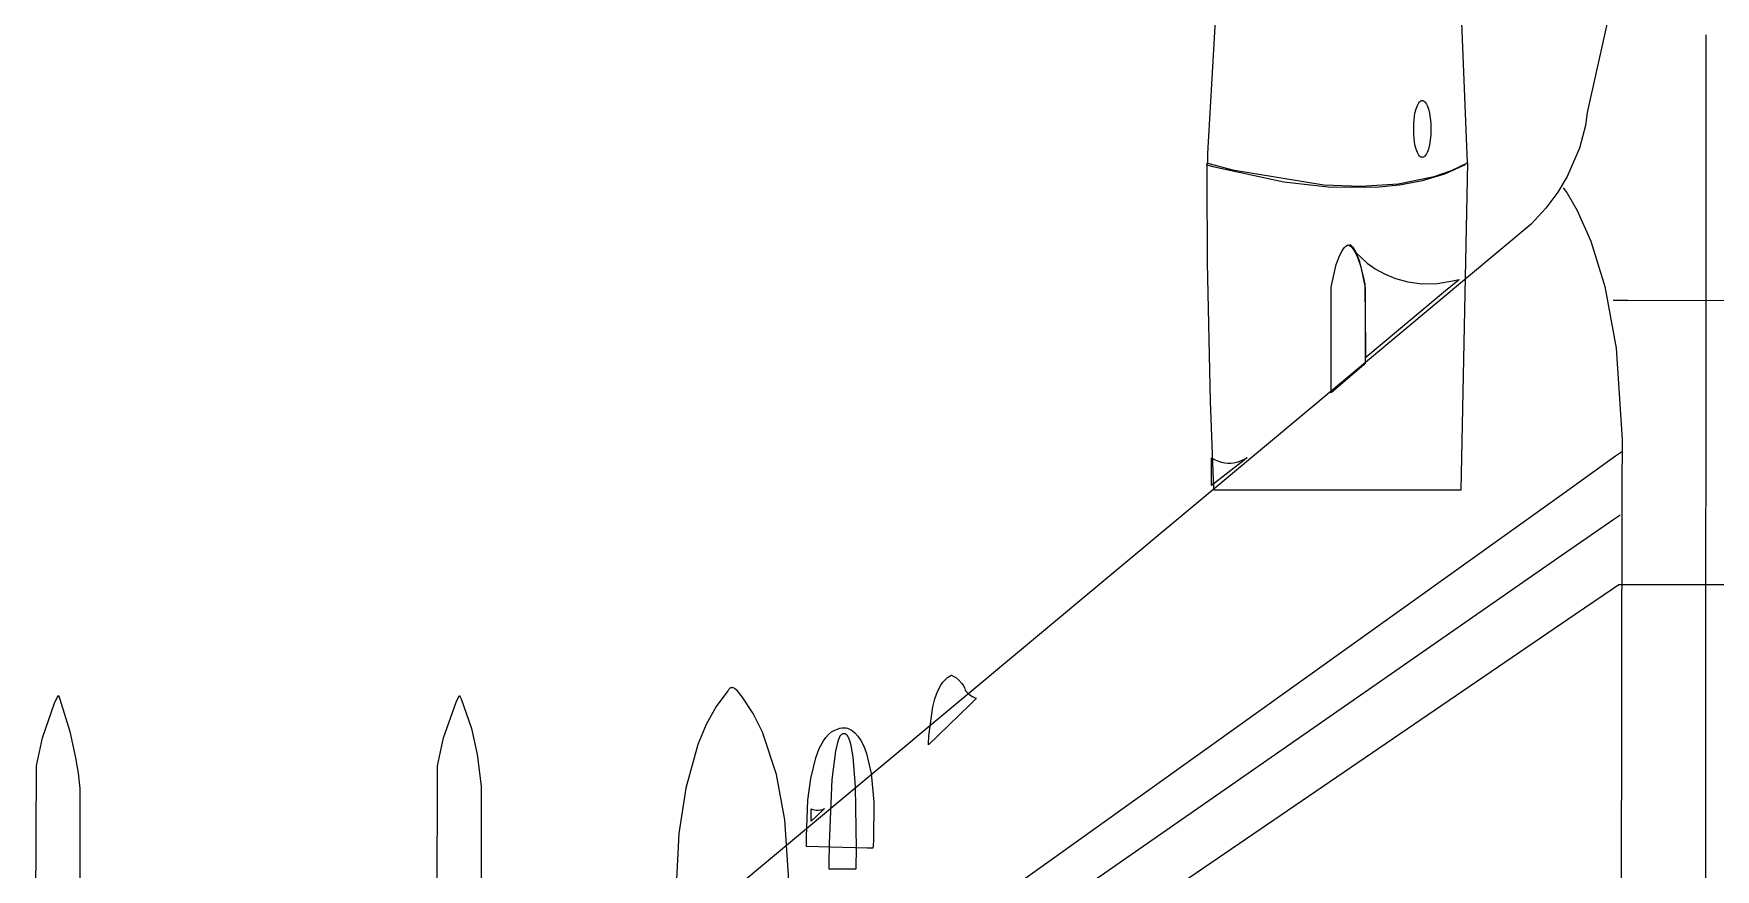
# Model space of a CAD drawing. Extents: x 0.4 to 20.4, y 0.5 to 29.7.
# Drawn here: x 0.67 to 8.24, y 12.54 to 16.3 of the extents above; entities that cross this region are included whole.
import ezdxf

# ---------------------------------------------------------------- set-up
doc = ezdxf.new("R2010")
doc.units = 0

msp = doc.modelspace()

# ---------------------------------------------------------------- linework, layer by layer
at = {"layer": 'Layer 1', "color": 7, "linetype": 'CONTINUOUS'}
for p, q in [((8.235948, 18.538166), (7.65972, 15.947307)), ((6.047243, 17.466239), (5.949712, 15.762226)), ((7.119933, 15.71998), (7.067803, 17.024128)), ((8.193377, 16.28769), (8.193361, 16.259808)), ((8.193381, 16.294128), (8.193377, 16.28769)), ((8.193381, 16.295586), (8.193381, 16.295586)), ((8.193381, 16.295586), (8.193381, 16.295586)), ((8.193381, 16.295586), (8.193381, 16.295586)), ((8.193381, 16.295586), (8.193381, 16.295586)), ((8.193381, 16.295586), (8.193381, 16.295584)), ((8.193381, 16.295584), (8.193381, 16.295576)), ((8.193381, 16.295576), (8.193381, 16.295546)), ((8.193381, 16.295546), (8.193381, 16.295424)), ((8.193381, 16.295424), (8.193381, 16.294128)), ((8.193361, 16.259808), (8.19319, 15.963889)), ((6.888789, 15.963027), (6.894609, 15.978616)), ((6.894609, 15.978616), (6.897851, 15.985011)), ((6.897851, 15.985011), (6.901288, 15.990387)), ((6.901288, 15.990387), (6.904901, 15.994681)), ((6.904901, 15.994681), (6.906767, 15.996401)), ((6.906767, 15.996401), (6.908669, 15.997827)), ((6.908669, 15.997827), (6.910606, 15.99895)), ((6.910606, 15.99895), (6.912574, 15.999762)), ((6.912574, 15.999762), (6.914571, 16.000255)), ((6.914571, 16.000255), (6.916594, 16.000421)), ((6.916594, 16.000421), (6.918613, 16.000255)), ((6.918613, 16.000255), (6.920606, 15.999762)), ((6.920606, 15.999762), (6.92257, 15.99895)), ((6.92257, 15.99895), (6.924503, 15.997827)), ((6.924503, 15.997827), (6.926402, 15.996401)), ((6.926402, 15.996401), (6.928265, 15.994681)), ((6.928265, 15.994681), (6.931873, 15.990387)), ((6.931873, 15.990387), (6.935305, 15.985011)), ((6.935305, 15.985011), (6.938544, 15.978616)), ((6.938544, 15.978616), (6.944358, 15.963027)), ((6.87807, 15.89849), (6.883987, 15.944134)), ((6.87807, 15.847018), (6.87807, 15.89849)), ((6.883987, 15.944134), (6.888789, 15.963027)), ((6.944358, 15.963027), (6.949156, 15.944134)), ((6.949156, 15.944134), (6.955071, 15.89849)), ((6.955071, 15.89849), (6.955071, 15.847018)), ((7.65972, 15.947307), (7.651371, 15.887786)), ((8.19319, 15.963889), (8.188594, 7.99083)), ((6.883987, 15.801341), (6.87807, 15.847018)), ((6.955071, 15.847018), (6.949156, 15.801341)), ((7.651371, 15.887786), (7.62456, 15.786951)), ((5.949712, 15.762226), (5.9494, 15.722593)), ((6.888789, 15.782439), (6.883987, 15.801341)), ((6.894609, 15.766844), (6.888789, 15.782439)), ((6.897851, 15.760447), (6.894609, 15.766844)), ((6.901288, 15.75507), (6.897851, 15.760447)), ((6.904901, 15.750776), (6.901288, 15.75507)), ((6.906767, 15.749055), (6.904901, 15.750776)), ((6.908669, 15.747629), (6.906767, 15.749055)), ((6.910606, 15.746506), (6.908669, 15.747629)), ((6.912574, 15.745694), (6.910606, 15.746506)), ((6.914571, 15.745201), (6.912574, 15.745694)), ((6.916594, 15.745035), (6.914571, 15.745201)), ((6.918613, 15.745201), (6.916594, 15.745035)), ((6.920606, 15.745694), (6.918613, 15.745201)), ((6.92257, 15.746506), (6.920606, 15.745694)), ((6.924503, 15.747629), (6.92257, 15.746506)), ((6.926402, 15.749055), (6.924503, 15.747629)), ((6.928265, 15.750776), (6.926402, 15.749055)), ((6.931873, 15.75507), (6.928265, 15.750776)), ((6.935305, 15.760447), (6.931873, 15.75507)), ((6.938544, 15.766844), (6.935305, 15.760447)), ((6.944358, 15.782439), (6.938544, 15.766844)), ((6.949156, 15.801341), (6.944358, 15.782439)), ((7.62456, 15.786951), (7.568572, 15.658562)), ((5.944374, 15.713035), (5.944374, 15.713035)), ((5.944374, 15.713035), (5.944374, 15.713035)), ((5.944374, 15.713035), (5.944374, 15.713035)), ((5.944374, 15.713035), (5.944374, 15.713035)), ((5.944374, 15.713035), (5.944374, 15.713035)), ((5.944374, 15.713035), (5.944374, 15.713035)), ((5.944374, 15.713035), (5.944377, 15.713034)), ((5.944377, 15.713034), (5.944388, 15.71303)), ((5.944388, 15.71303), (5.944503, 15.712994)), ((5.944503, 15.712994), (5.945076, 15.712812)), ((5.945076, 15.712812), (5.947569, 15.712031)), ((5.947569, 15.712031), (5.974524, 15.704016)), ((5.949008, 15.653436), (5.949272, 15.703395)), ((5.949272, 15.703395), (5.949354, 15.715952)), ((5.949354, 15.715952), (5.949375, 15.719096)), ((5.949375, 15.719096), (5.949381, 15.719882)), ((5.949382, 15.720025), (5.949381, 15.71998)), ((5.949381, 15.71998), (5.949381, 15.71998)), ((5.949381, 15.71998), (5.949382, 15.71998)), ((5.949381, 15.719882), (5.949381, 15.71998)), ((5.949381, 15.71998), (5.949381, 15.71998)), ((5.949381, 15.71998), (5.949381, 15.71998)), ((5.949381, 15.71998), (5.949382, 15.71998)), ((5.9494, 15.722593), (5.949382, 15.720125)), ((5.949382, 15.720125), (5.949382, 15.720025)), ((5.949382, 15.71998), (5.949382, 15.71998)), ((5.949382, 15.71998), (5.949382, 15.71998)), ((5.949382, 15.71998), (5.949385, 15.719979)), ((5.949382, 15.71998), (5.949382, 15.71998)), ((5.949382, 15.71998), (5.949385, 15.719979)), ((5.949385, 15.719979), (5.949396, 15.719975)), ((5.949385, 15.719979), (5.949396, 15.719975)), ((5.949396, 15.719975), (5.949439, 15.719962)), ((5.949396, 15.719975), (5.949439, 15.719962)), ((5.949439, 15.719962), (5.9499, 15.719816)), ((5.949439, 15.719962), (5.949899, 15.719816)), ((5.949899, 15.719816), (5.952179, 15.719105)), ((5.9499, 15.719816), (5.952182, 15.719104)), ((5.952179, 15.719105), (5.961987, 15.716127)), ((5.952182, 15.719104), (5.961994, 15.716125)), ((5.961987, 15.716127), (6.063277, 15.688841)), ((5.961994, 15.716125), (6.063296, 15.688837)), ((5.974524, 15.704016), (6.29392, 15.634562)), ((6.063277, 15.688841), (6.473717, 15.621224)), ((6.063296, 15.688837), (6.473749, 15.621221)), ((6.918074, 15.640402), (7.0179, 15.670672)), ((6.97103, 15.659142), (7.04769, 15.685769)), ((6.971038, 15.659144), (7.047694, 15.685771)), ((7.0179, 15.670672), (7.111051, 15.713035)), ((7.04769, 15.685769), (7.119933, 15.71998)), ((7.047694, 15.685771), (7.119933, 15.71998)), ((7.119933, 15.71998), (7.090216, 14.247775)), ((5.950095, 15.272084), (5.949008, 15.653436)), ((6.29392, 15.634562), (6.493082, 15.612335)), ((6.473717, 15.621224), (6.640005, 15.615107)), ((6.473749, 15.621221), (6.640031, 15.615107)), ((6.493082, 15.612335), (6.706609, 15.610559)), ((6.640005, 15.615107), (6.808415, 15.625965)), ((6.640031, 15.615107), (6.808432, 15.625967)), ((6.706609, 15.610559), (6.813625, 15.62083)), ((6.808415, 15.625965), (6.97103, 15.659142)), ((6.808432, 15.625967), (6.971038, 15.659144)), ((6.813625, 15.62083), (6.918074, 15.640402)), ((7.568572, 15.658562), (7.526288, 15.588335)), ((7.551161, 15.606988), (7.551161, 15.606988)), ((7.551161, 15.606988), (7.551161, 15.606988)), ((7.551161, 15.606988), (7.551161, 15.606988)), ((7.551161, 15.606988), (7.551161, 15.606988)), ((7.551161, 15.606988), (7.551161, 15.606988)), ((7.551161, 15.606988), (7.551161, 15.606987)), ((7.551161, 15.606987), (7.551162, 15.606986)), ((7.551162, 15.606986), (7.551166, 15.606982)), ((7.551166, 15.606982), (7.551181, 15.606964)), ((7.551181, 15.606964), (7.551341, 15.606777)), ((7.551341, 15.606777), (7.552128, 15.60583)), ((7.552128, 15.60583), (7.555479, 15.601614)), ((7.555479, 15.601614), (7.568561, 15.583541)), ((7.526288, 15.588335), (7.472691, 15.516381)), ((7.568561, 15.583541), (7.614395, 15.50608)), ((7.406441, 15.444419), (7.270442, 15.329884)), ((7.472691, 15.516381), (7.406441, 15.444419)), ((7.614395, 15.50608), (7.675317, 15.368289)), ((7.675317, 15.368289), (7.737963, 15.163878)), ((7.270442, 15.329884), (6.224377, 14.457816)), ((6.529613, 15.262883), (6.545832, 15.305585)), ((6.545832, 15.305585), (6.555792, 15.323995)), ((6.555792, 15.323995), (6.561254, 15.332023)), ((6.561254, 15.332023), (6.567045, 15.339099)), ((6.567045, 15.339099), (6.573171, 15.345097)), ((6.573171, 15.345097), (6.579638, 15.349891)), ((6.579638, 15.349891), (6.583001, 15.351797)), ((6.583001, 15.351797), (6.583215, 15.351904)), ((6.583215, 15.351904), (6.583268, 15.351931)), ((6.583268, 15.351931), (6.583271, 15.351933)), ((6.583271, 15.351933), (6.58664, 15.350054)), ((6.58664, 15.350054), (6.593119, 15.34531)), ((6.590221, 15.351931), (6.590216, 15.351933)), ((6.590216, 15.351933), (6.590216, 15.351933)), ((6.590216, 15.351933), (6.590216, 15.351933)), ((6.590216, 15.351933), (6.590216, 15.351933)), ((6.590216, 15.351933), (6.590216, 15.351932)), ((6.590216, 15.351932), (6.590217, 15.351932)), ((6.590217, 15.351932), (6.590219, 15.351928)), ((6.590219, 15.351928), (6.590228, 15.351914)), ((6.590261, 15.351918), (6.590221, 15.351931)), ((6.590228, 15.351914), (6.590329, 15.351761)), ((6.590421, 15.351863), (6.590261, 15.351918)), ((6.590329, 15.351761), (6.590831, 15.351011)), ((6.59296, 15.35079), (6.590421, 15.351863)), ((6.590831, 15.351011), (6.593046, 15.347838)), ((6.595463, 15.34935), (6.59296, 15.35079)), ((6.593046, 15.347838), (6.618147, 15.31724)), ((6.593119, 15.34531), (6.599257, 15.339358)), ((6.59793, 15.34756), (6.595463, 15.34935)), ((6.602751, 15.342996), (6.59793, 15.34756)), ((6.599257, 15.339358), (6.60506, 15.332322)), ((6.607418, 15.337227), (6.602751, 15.342996)), ((6.60506, 15.332322), (6.615684, 15.315504)), ((6.611925, 15.330388), (6.607418, 15.337227)), ((6.620436, 15.314019), (6.611925, 15.330388)), ((6.615684, 15.315504), (6.625036, 15.295866)), ((6.618147, 15.31724), (6.669511, 15.269539)), ((6.635288, 15.274218), (6.620436, 15.314019)), ((6.625036, 15.295866), (6.640107, 15.252158)), ((5.963032, 14.647309), (5.950095, 15.272084)), ((6.51069, 15.18217), (6.529613, 15.262883)), ((6.655019, 15.195862), (6.635288, 15.274218)), ((6.640107, 15.252158), (6.659649, 15.157476)), ((6.669511, 15.269539), (6.705157, 15.244085)), ((6.705157, 15.244085), (6.747506, 15.220128)), ((6.747506, 15.220128), (6.796604, 15.199593)), ((6.506878, 15.157479), (6.506879, 15.157489)), ((6.506878, 15.157477), (6.506878, 15.157479)), ((6.506878, 15.157476), (6.506878, 15.157477)), ((6.506878, 14.704131), (6.506878, 15.157476)), ((6.506878, 15.157476), (6.506878, 15.157476)), ((6.506878, 15.157476), (6.506878, 15.157476)), ((6.506878, 15.157476), (6.506878, 15.157476)), ((6.506878, 15.157476), (6.506878, 15.157476)), ((6.506878, 15.157476), (6.506878, 15.157476)), ((6.506879, 15.157489), (6.506892, 15.157593)), ((6.506892, 15.157593), (6.506958, 15.158104)), ((6.506958, 15.158104), (6.507252, 15.160285)), ((6.507252, 15.160285), (6.51069, 15.18217)), ((6.659164, 15.174167), (6.655019, 15.195862)), ((6.659543, 15.171992), (6.659164, 15.174167)), ((6.65963, 15.171482), (6.659543, 15.171992)), ((6.659647, 15.171379), (6.65963, 15.171482)), ((6.659649, 15.171369), (6.659647, 15.171379)), ((6.659649, 15.171367), (6.659649, 15.171369)), ((6.659649, 15.171366), (6.659649, 15.171367)), ((6.659649, 15.171363), (6.659649, 15.171366)), ((6.659649, 15.171366), (6.659649, 15.171366)), ((6.659649, 15.171366), (6.659649, 15.171366)), ((6.659649, 15.171366), (6.659649, 15.171366)), ((6.659649, 15.171366), (6.659649, 15.171366)), ((6.659649, 15.171366), (6.659649, 15.171366)), ((6.659649, 15.171366), (6.659649, 15.171366)), ((6.659654, 15.170894), (6.659649, 15.171363)), ((6.659649, 15.157476), (6.659649, 15.157476)), ((6.659649, 15.157476), (6.659649, 15.157476)), ((6.659649, 15.157476), (6.659649, 15.157476)), ((6.659649, 15.157476), (6.659649, 15.157476)), ((6.659649, 15.157476), (6.659649, 15.157476)), ((6.659649, 15.157476), (6.659649, 15.157474)), ((6.659649, 15.157474), (6.659649, 15.157469)), ((6.659649, 15.157469), (6.659649, 15.15745)), ((6.659649, 15.15745), (6.659649, 15.157238)), ((6.659649, 15.157238), (6.659649, 15.156198)), ((6.659649, 15.156198), (6.659649, 15.151766)), ((6.659649, 15.151766), (6.659649, 15.107857)), ((6.659753, 15.161503), (6.659654, 15.170894)), ((6.662595, 14.89259), (6.659753, 15.161503)), ((7.022006, 15.144522), (6.663098, 14.845004)), ((6.796604, 15.199593), (6.852497, 15.184402)), ((6.852497, 15.184402), (6.915231, 15.176482)), ((6.915231, 15.176482), (6.984852, 15.177755)), ((6.984852, 15.177755), (7.061406, 15.190147)), ((7.076224, 15.189768), (7.022006, 15.144522)), ((7.061406, 15.190147), (7.081633, 15.195208)), ((7.081694, 15.194333), (7.076224, 15.189768)), ((7.081633, 15.195208), (7.082911, 15.195552)), ((7.082978, 15.195405), (7.081694, 15.194333)), ((7.082911, 15.195552), (7.083231, 15.195638)), ((7.083239, 15.195622), (7.082978, 15.195405)), ((7.083231, 15.195638), (7.083271, 15.195649)), ((7.083263, 15.195643), (7.083239, 15.195622)), ((7.083269, 15.195648), (7.083263, 15.195643)), ((7.083271, 15.195649), (7.083269, 15.195648)), ((7.083271, 15.195649), (7.083271, 15.195649)), ((7.083271, 15.195649), (7.083271, 15.195649)), ((7.083271, 15.195649), (7.083271, 15.195649)), ((7.083271, 15.195649), (7.083271, 15.195649)), ((7.737963, 15.163878), (7.788965, 14.886554)), ((6.659649, 15.107857), (6.659649, 14.827503)), ((7.775759, 15.101712), (7.775759, 15.101712)), ((7.775759, 15.101712), (7.775759, 15.101712)), ((7.775759, 15.101712), (7.775759, 15.101712)), ((7.775759, 15.101712), (7.77576, 15.101712)), ((7.77576, 15.101712), (7.77576, 15.101712)), ((7.77576, 15.101712), (7.775761, 15.101712)), ((7.775761, 15.101712), (7.775768, 15.101712)), ((7.775768, 15.101712), (7.775792, 15.101712)), ((7.775792, 15.101712), (7.776057, 15.101712)), ((7.776057, 15.101712), (7.77737, 15.101712)), ((7.77737, 15.101712), (7.783057, 15.101709)), ((7.783057, 15.101709), (7.843417, 15.101686)), ((7.843417, 15.101686), (9.469712, 15.101051)), ((6.66304, 14.850477), (6.662595, 14.89259)), ((6.663085, 14.846228), (6.66304, 14.850477)), ((6.663096, 14.845231), (6.663085, 14.846228)), ((6.663098, 14.845029), (6.663096, 14.845231)), ((6.663098, 14.84501), (6.663098, 14.845029)), ((6.663098, 14.845005), (6.663098, 14.84501)), ((6.663098, 14.845004), (6.663098, 14.845005)), ((6.663098, 14.845004), (6.663098, 14.845004)), ((6.663098, 14.845004), (6.663098, 14.845004)), ((6.663098, 14.845004), (6.663098, 14.845004)), ((6.663098, 14.845004), (6.663098, 14.845004)), ((7.788965, 14.886554), (7.815822, 14.475555)), ((6.653548, 14.811954), (6.506878, 14.685271)), ((6.658991, 14.816656), (6.653548, 14.811954)), ((6.659504, 14.817099), (6.658991, 14.816656)), ((6.659622, 14.817201), (6.659504, 14.817099)), ((6.659646, 14.817221), (6.659622, 14.817201)), ((6.659648, 14.817223), (6.659646, 14.817221)), ((6.659649, 14.817224), (6.659648, 14.817223)), ((6.659649, 14.827503), (6.659649, 14.818447)), ((6.659649, 14.818447), (6.659649, 14.817224)), ((6.659649, 14.817224), (6.659649, 14.817224)), ((6.659649, 14.817224), (6.659649, 14.817224)), ((6.659649, 14.817224), (6.659649, 14.817224)), ((6.659649, 14.817224), (6.659649, 14.817224)), ((6.659649, 14.817224), (6.659649, 14.817224)), ((6.659649, 14.817224), (6.659649, 14.817224)), ((6.659649, 14.817224), (6.659649, 14.817224)), ((6.659649, 14.817224), (6.659649, 14.817224)), ((6.659649, 14.817224), (6.659649, 14.817224)), ((6.659649, 14.817224), (6.659649, 14.817224)), ((6.506878, 14.687306), (6.506878, 14.704131)), ((6.506878, 14.68572), (6.506878, 14.687306)), ((6.506878, 14.685354), (6.506878, 14.68572)), ((6.506878, 14.68528), (6.506878, 14.685354)), ((6.506878, 14.685274), (6.506878, 14.68528)), ((6.506878, 14.685272), (6.506878, 14.685274)), ((6.506878, 14.685271), (6.506878, 14.685272)), ((6.506878, 14.685271), (6.506878, 14.685271)), ((6.506878, 14.685271), (6.506878, 14.685271)), ((6.506878, 14.685271), (6.506878, 14.685271)), ((6.506878, 14.685271), (6.506878, 14.685271)), ((6.506878, 14.685271), (6.506878, 14.685271)), ((5.976872, 14.292224), (5.963032, 14.647309)), ((6.224377, 14.457816), (2.839829, 11.636237)), ((7.815813, 14.470802), (7.81578, 14.45402)), ((7.815821, 14.474677), (7.815813, 14.470802)), ((7.815822, 14.475457), (7.815821, 14.474677)), ((7.815822, 14.475555), (7.815822, 14.475555)), ((7.815822, 14.475555), (7.815822, 14.475555)), ((7.815822, 14.475555), (7.815822, 14.475555)), ((7.815822, 14.475555), (7.815822, 14.475554)), ((7.815822, 14.475554), (7.815822, 14.475553)), ((7.815822, 14.475553), (7.815822, 14.475549)), ((7.815822, 14.475549), (7.815822, 14.475531)), ((7.815822, 14.475531), (7.815822, 14.475457)), ((5.968657, 14.393601), (5.968657, 14.393602)), ((5.968657, 14.393602), (5.968657, 14.393602)), ((5.968657, 14.393602), (5.968657, 14.393602)), ((5.968657, 14.393602), (5.968657, 14.393602)), ((5.968657, 14.393602), (5.968662, 14.393599)), ((5.968657, 14.393591), (5.968657, 14.393601)), ((5.968657, 14.393442), (5.968657, 14.393591)), ((5.968657, 14.391203), (5.968657, 14.393442)), ((5.968657, 14.362077), (5.968657, 14.391203)), ((6.114647, 14.38286), (5.968657, 14.26861)), ((5.968662, 14.393599), (5.983925, 14.384581)), ((5.983925, 14.384581), (5.998935, 14.377848)), ((6.10666, 14.38177), (6.119657, 14.388211)), ((6.126846, 14.392406), (6.114647, 14.38286)), ((6.119657, 14.388211), (6.126999, 14.392659)), ((6.128034, 14.393336), (6.126846, 14.392406)), ((6.126999, 14.392659), (6.128308, 14.393555)), ((6.128311, 14.393553), (6.128034, 14.393336)), ((6.128308, 14.393555), (6.128373, 14.393602)), ((6.128367, 14.393597), (6.128311, 14.393553)), ((6.128372, 14.393601), (6.128367, 14.393597)), ((6.128373, 14.393602), (6.128372, 14.393601)), ((6.128373, 14.393602), (6.128373, 14.393602)), ((6.128373, 14.393602), (6.128374, 14.393602)), ((6.128374, 14.393602), (6.128373, 14.393602)), ((6.128373, 14.393602), (6.128373, 14.393602)), ((6.128374, 14.393602), (6.128374, 14.393602)), ((6.128374, 14.393602), (6.128374, 14.393602)), ((6.128374, 14.393602), (6.128374, 14.393602)), ((6.128374, 14.393602), (6.128374, 14.393602)), ((6.128374, 14.393602), (6.128374, 14.393602)), ((7.786467, 14.400027), (7.554741, 14.234348)), ((7.8083, 14.415638), (7.786467, 14.400027)), ((7.813342, 14.419242), (7.8083, 14.415638)), ((7.814357, 14.419968), (7.813342, 14.419242)), ((7.814452, 14.420036), (7.814357, 14.419968)), ((7.814476, 14.420053), (7.814452, 14.420036)), ((7.814482, 14.420057), (7.814476, 14.420053)), ((7.814483, 14.420058), (7.814482, 14.420057)), ((7.814484, 14.420059), (7.814483, 14.420058)), ((7.814484, 14.420059), (7.814484, 14.420059)), ((7.814484, 14.420059), (7.814484, 14.420059)), ((7.814484, 14.420059), (7.814484, 14.420059)), ((7.81578, 14.45402), (7.815432, 14.275911)), ((5.968657, 14.279351), (5.968657, 14.362077)), ((5.998935, 14.377848), (6.013595, 14.373166)), ((6.013595, 14.373166), (6.027807, 14.370305)), ((6.027807, 14.370305), (6.041476, 14.369033)), ((6.041476, 14.369033), (6.054505, 14.369117)), ((6.054505, 14.369117), (6.066796, 14.370325)), ((6.066796, 14.370325), (6.088782, 14.375189)), ((6.088782, 14.375189), (6.10666, 14.38177)), ((7.554741, 14.234348), (1.311271, 9.770389)), ((5.968657, 14.269805), (5.968657, 14.279351)), ((5.968657, 14.268875), (5.968657, 14.269805)), ((5.968657, 14.268659), (5.968657, 14.268875)), ((5.968657, 14.268615), (5.968657, 14.268659)), ((5.968657, 14.268611), (5.968657, 14.268615)), ((5.968657, 14.26861), (5.968657, 14.268611)), ((5.968657, 14.26861), (5.968657, 14.26861)), ((5.968657, 14.26861), (5.968657, 14.26861)), ((5.968657, 14.26861), (5.968657, 14.26861)), ((5.968657, 14.26861), (5.968657, 14.26861)), ((5.968657, 14.26861), (5.968657, 14.26861)), ((5.978581, 14.257654), (5.976872, 14.292224)), ((5.979, 14.249606), (5.978581, 14.257654)), ((5.979087, 14.247979), (5.979, 14.249606)), ((5.979095, 14.247826), (5.979087, 14.247979)), ((5.979097, 14.247788), (5.979095, 14.247826)), ((5.979098, 14.247778), (5.979097, 14.247788)), ((5.979098, 14.247776), (5.979098, 14.247778)), ((5.979098, 14.247775), (5.979098, 14.247776)), ((5.979107, 14.247775), (5.979098, 14.247775)), ((5.979098, 14.247775), (5.979098, 14.247775)), ((5.979098, 14.247775), (5.979098, 14.247775)), ((5.979098, 14.247775), (5.979098, 14.247775)), ((5.979098, 14.247775), (5.979098, 14.247775)), ((5.979098, 14.247775), (5.979098, 14.247775)), ((5.980705, 14.247775), (5.979107, 14.247775)), ((6.012677, 14.247775), (5.980705, 14.247775)), ((6.928205, 14.247775), (6.012677, 14.247775)), ((7.071581, 14.247775), (6.928205, 14.247775)), ((7.086046, 14.247775), (7.071581, 14.247775)), ((7.089442, 14.247775), (7.086046, 14.247775)), ((7.09013, 14.247775), (7.089442, 14.247775)), ((7.090195, 14.247775), (7.09013, 14.247775)), ((7.090211, 14.247775), (7.090195, 14.247775)), ((7.090215, 14.247775), (7.090211, 14.247775)), ((7.090216, 14.247775), (7.090215, 14.247775)), ((7.090216, 14.247775), (7.090216, 14.247775)), ((7.090216, 14.247775), (7.090216, 14.247775)), ((7.090216, 14.247775), (7.090216, 14.247775)), ((7.815432, 14.275911), (7.806043, 9.477051)), ((7.77948, 14.115857), (7.54689, 13.954373)), ((7.801395, 14.131072), (7.77948, 14.115857)), ((7.806456, 14.134586), (7.801395, 14.131072)), ((7.807475, 14.135293), (7.806456, 14.134586)), ((7.80757, 14.13536), (7.807475, 14.135293)), ((7.807594, 14.135376), (7.80757, 14.13536)), ((7.8076, 14.13538), (7.807594, 14.135376)), ((7.807601, 14.135381), (7.8076, 14.13538)), ((7.807602, 14.135381), (7.807601, 14.135381)), ((7.807602, 14.135381), (7.807602, 14.135381)), ((7.807602, 14.135381), (7.807602, 14.135381)), ((7.807602, 14.135381), (7.807602, 14.135381)), ((7.54689, 13.954373), (1.280106, 9.603444)), ((7.604758, 13.689211), (7.77769, 13.807091)), ((7.77769, 13.807091), (7.80103, 13.823)), ((7.80103, 13.823), (7.801034, 13.823003)), ((7.801034, 13.823003), (7.801035, 13.823003)), ((7.801035, 13.823003), (7.801035, 13.823004)), ((7.801035, 13.823004), (7.801035, 13.823004)), ((7.801035, 13.823004), (7.801035, 13.823004)), ((7.801035, 13.823004), (7.801035, 13.823004)), ((7.801035, 13.823004), (7.801035, 13.823004)), ((7.801035, 13.823004), (7.801035, 13.823004)), ((7.801035, 13.823004), (7.801035, 13.823004)), ((7.801035, 13.823004), (7.801037, 13.823004)), ((7.801037, 13.823004), (7.801043, 13.823004)), ((7.801043, 13.823004), (7.801069, 13.823004)), ((7.801069, 13.823004), (7.80134, 13.823004)), ((7.80134, 13.823004), (7.802685, 13.823004)), ((7.802685, 13.823004), (7.808512, 13.823006)), ((7.808512, 13.823006), (7.870356, 13.82303)), ((7.870356, 13.82303), (9.536704, 13.823665)), ((2.251318, 10.040031), (7.604758, 13.689211)), ((4.769298, 13.394557), (4.78005, 13.403944)), ((4.78005, 13.403944), (4.791786, 13.411341)), ((4.791786, 13.411341), (4.798035, 13.41423)), ((4.798035, 13.41423), (4.798434, 13.414392)), ((4.798434, 13.414392), (4.798534, 13.414432)), ((4.798534, 13.414432), (4.798547, 13.414437)), ((4.798547, 13.414437), (4.798547, 13.414437)), ((4.798547, 13.414437), (4.798547, 13.414437)), ((4.798547, 13.414437), (4.798547, 13.414437)), ((4.798547, 13.414437), (4.798547, 13.414437)), ((4.798547, 13.414437), (4.798547, 13.414437)), ((4.798547, 13.414437), (4.798548, 13.414436)), ((4.798548, 13.414436), (4.798551, 13.414435)), ((4.798551, 13.414435), (4.798581, 13.414422)), ((4.798581, 13.414422), (4.79873, 13.414356)), ((4.79873, 13.414356), (4.799368, 13.414065)), ((4.799368, 13.414065), (4.805829, 13.410722)), ((4.805829, 13.410722), (4.816889, 13.403754)), ((4.816889, 13.403754), (4.830351, 13.39298)), ((0.762672, 13.292864), (0.776818, 13.322484)), ((0.776818, 13.322484), (0.777689, 13.324126)), ((0.777689, 13.324126), (0.77771, 13.324164)), ((0.77771, 13.324164), (0.777712, 13.324169)), ((0.777712, 13.324169), (0.777712, 13.324169)), ((0.777712, 13.324169), (0.777712, 13.324169)), ((0.777712, 13.324169), (0.777712, 13.324169)), ((0.777712, 13.324169), (0.777712, 13.324169)), ((0.777712, 13.324169), (0.777712, 13.324169)), ((0.777712, 13.324169), (0.777713, 13.324168)), ((0.777713, 13.324168), (0.777714, 13.324164)), ((0.777714, 13.324164), (0.777721, 13.324149)), ((0.777721, 13.324149), (0.777746, 13.324088)), ((0.777746, 13.324088), (0.778012, 13.323438)), ((0.778012, 13.323438), (0.779303, 13.320219)), ((2.568232, 13.292864), (2.582377, 13.322484)), ((2.582377, 13.322484), (2.583248, 13.324126)), ((2.583248, 13.324126), (2.583269, 13.324164)), ((2.583269, 13.324164), (2.583271, 13.324169)), ((2.583271, 13.324169), (2.583271, 13.324169)), ((2.583271, 13.324169), (2.583271, 13.324169)), ((2.583271, 13.324169), (2.583271, 13.324169)), ((2.583271, 13.324169), (2.583271, 13.324169)), ((2.583271, 13.324169), (2.583271, 13.324169)), ((2.583271, 13.324169), (2.583272, 13.324168)), ((2.583272, 13.324168), (2.583273, 13.324165)), ((2.583273, 13.324165), (2.58328, 13.324152)), ((2.58328, 13.324152), (2.583308, 13.324101)), ((2.583308, 13.324101), (2.583601, 13.323557)), ((2.583601, 13.323557), (2.585014, 13.320835)), ((3.791593, 13.344993), (3.738365, 13.273909)), ((3.791602, 13.345004), (3.791593, 13.344993)), ((3.791607, 13.345015), (3.791602, 13.345005)), ((3.791602, 13.345005), (3.791602, 13.345004)), ((3.791602, 13.345004), (3.791602, 13.345004)), ((3.791602, 13.345004), (3.791602, 13.345004)), ((3.791602, 13.345004), (3.791602, 13.345004)), ((3.791602, 13.345004), (3.791602, 13.345004)), ((3.791674, 13.345159), (3.791607, 13.345015)), ((3.792045, 13.345896), (3.791674, 13.345159)), ((3.793729, 13.348704), (3.792045, 13.345896)), ((3.796672, 13.352423), (3.793729, 13.348704)), ((3.798616, 13.354298), (3.796672, 13.352423)), ((3.800874, 13.356011), (3.798616, 13.354298)), ((3.803446, 13.357429), (3.800874, 13.356011)), ((3.804851, 13.357988), (3.803446, 13.357429)), ((3.806334, 13.358424), (3.804851, 13.357988)), ((3.807895, 13.358722), (3.806334, 13.358424)), ((3.809535, 13.358865), (3.807895, 13.358722)), ((3.811254, 13.358837), (3.809535, 13.358865)), ((3.813052, 13.358622), (3.811254, 13.358837)), ((3.814928, 13.358203), (3.813052, 13.358622)), ((3.816883, 13.357564), (3.814928, 13.358203)), ((3.818916, 13.356688), (3.816883, 13.357564)), ((3.823219, 13.354164), (3.818916, 13.356688)), ((3.827837, 13.350499), (3.823219, 13.354164)), ((3.832769, 13.345563), (3.827837, 13.350499)), ((3.855773, 13.317903), (3.832769, 13.345563)), ((4.723009, 13.307999), (4.735253, 13.341236)), ((4.735253, 13.341236), (4.750568, 13.370638)), ((4.750568, 13.370638), (4.759485, 13.383386)), ((4.759485, 13.383386), (4.769298, 13.394557)), ((4.830351, 13.39298), (4.844015, 13.378215)), ((4.844015, 13.378215), (4.850235, 13.36928)), ((4.850235, 13.36928), (4.855682, 13.359278)), ((4.855682, 13.359278), (4.860079, 13.348188)), ((4.860079, 13.348188), (4.860982, 13.345242)), ((4.860982, 13.345242), (4.861036, 13.345056)), ((4.861036, 13.345056), (4.861049, 13.345009)), ((4.861049, 13.345009), (4.861051, 13.345004)), ((4.861051, 13.345004), (4.861051, 13.345004)), ((4.861051, 13.345004), (4.861051, 13.345004)), ((4.861051, 13.345004), (4.861051, 13.345004)), ((4.861051, 13.345004), (4.861051, 13.345004)), ((4.861051, 13.345004), (4.861051, 13.345003)), ((4.861051, 13.345003), (4.861051, 13.345003)), ((4.861051, 13.345003), (4.861052, 13.345002)), ((4.861052, 13.345002), (4.861055, 13.344997)), ((4.861055, 13.344997), (4.86109, 13.344946)), ((4.86109, 13.344946), (4.861267, 13.344693)), ((4.861267, 13.344693), (4.862057, 13.34363)), ((4.862057, 13.34363), (4.865467, 13.339595)), ((4.865467, 13.339595), (4.871468, 13.333624)), ((4.871468, 13.333624), (4.880244, 13.326451)), ((4.880244, 13.326451), (4.891979, 13.318808)), ((0.706479, 13.132284), (0.762672, 13.292864)), ((0.779303, 13.320219), (0.784603, 13.306335)), ((0.784603, 13.306335), (0.828913, 13.161371)), ((2.512038, 13.132284), (2.568232, 13.292864)), ((2.585014, 13.320835), (2.590781, 13.30889)), ((2.590781, 13.30889), (2.63747, 13.175649)), ((3.738365, 13.273909), (3.693436, 13.192558)), ((3.905773, 13.24262), (3.855773, 13.317903)), ((4.87826, 13.279903), (4.694374, 13.101948)), ((4.695825, 13.142019), (4.713492, 13.272577)), ((4.713492, 13.272577), (4.723009, 13.307999)), ((4.906039, 13.306785), (4.87826, 13.279903)), ((4.891979, 13.318808), (4.906858, 13.311429)), ((4.908841, 13.309497), (4.906039, 13.306785)), ((4.906858, 13.311429), (4.908948, 13.310562)), ((4.909499, 13.310134), (4.908841, 13.309497)), ((4.908948, 13.310562), (4.909478, 13.310348)), ((4.909478, 13.310348), (4.909612, 13.310294)), ((4.909633, 13.310263), (4.909499, 13.310134)), ((4.909612, 13.310294), (4.909645, 13.310281)), ((4.909645, 13.310275), (4.909633, 13.310263)), ((4.909645, 13.310281), (4.909649, 13.310279)), ((4.909648, 13.310278), (4.909645, 13.310275)), ((4.909649, 13.310279), (4.909648, 13.310278)), ((4.909649, 13.310279), (4.909649, 13.310279)), ((4.909649, 13.310279), (4.909649, 13.310279)), ((4.909649, 13.310279), (4.909649, 13.310279)), ((4.909649, 13.310279), (4.909649, 13.310279)), ((2.63747, 13.175649), (2.663089, 13.058693)), ((3.693436, 13.192558), (3.656139, 13.10294)), ((3.947692, 13.157829), (3.905773, 13.24262)), ((4.272186, 13.168064), (4.28751, 13.17421)), ((4.28751, 13.17421), (4.295607, 13.176276)), ((4.295607, 13.176276), (4.304002, 13.17764)), ((4.304002, 13.17764), (4.315917, 13.17833)), ((4.315917, 13.17833), (4.316176, 13.178344)), ((4.316176, 13.178344), (4.31734, 13.178355)), ((4.31734, 13.178355), (4.322035, 13.177957)), ((4.322035, 13.177957), (4.329467, 13.176322)), ((4.329467, 13.176322), (4.339133, 13.172639)), ((4.339133, 13.172639), (4.350529, 13.166096)), ((0.678749, 13.007052), (0.706479, 13.132284)), ((0.828913, 13.161371), (0.854913, 13.04275)), ((2.484308, 13.007052), (2.512038, 13.132284)), ((3.656139, 13.10294), (3.601772, 12.906904)), ((4.009977, 12.967741), (3.947692, 13.157829)), ((4.2024, 13.08458), (4.221724, 13.120046)), ((4.221724, 13.120046), (4.232799, 13.135194)), ((4.232799, 13.135194), (4.244873, 13.14837)), ((4.244873, 13.14837), (4.257988, 13.159389)), ((4.257988, 13.159389), (4.272186, 13.168064)), ((4.286073, 13.117693), (4.275109, 13.072895)), ((4.292468, 13.133653), (4.286073, 13.117693)), ((4.295909, 13.1398), (4.292468, 13.133653)), ((4.299515, 13.144637), (4.295909, 13.1398)), ((4.301383, 13.146546), (4.299515, 13.144637)), ((4.303293, 13.148102), (4.301383, 13.146546)), ((4.305247, 13.1493), (4.303293, 13.148102)), ((4.307245, 13.15013), (4.305247, 13.1493)), ((4.308261, 13.150405), (4.307245, 13.15013)), ((4.309288, 13.150585), (4.308261, 13.150405)), ((4.310326, 13.15067), (4.309288, 13.150585)), ((4.311376, 13.150657), (4.310326, 13.15067)), ((4.312437, 13.150547), (4.311376, 13.150657)), ((4.31244, 13.150547), (4.312437, 13.150547)), ((4.312437, 13.150547), (4.312437, 13.150547)), ((4.312437, 13.150547), (4.312437, 13.150547)), ((4.312437, 13.150547), (4.312437, 13.150547)), ((4.312437, 13.150547), (4.312437, 13.150547)), ((4.312451, 13.150547), (4.31244, 13.150547)), ((4.312799, 13.150547), (4.312451, 13.150547)), ((4.315679, 13.150547), (4.312799, 13.150547)), ((4.315833, 13.150547), (4.315679, 13.150547)), ((4.315866, 13.150547), (4.315833, 13.150547)), ((4.315869, 13.150547), (4.315866, 13.150547)), ((4.31587, 13.150547), (4.315869, 13.150547)), ((4.315869, 13.150547), (4.315869, 13.150547)), ((4.316211, 13.150593), (4.31587, 13.150547)), ((4.31587, 13.150547), (4.31587, 13.150547)), ((4.317266, 13.150672), (4.316211, 13.150593)), ((4.318308, 13.150653), (4.317266, 13.150672)), ((4.319337, 13.150538), (4.318308, 13.150653)), ((4.320352, 13.150328), (4.319337, 13.150538)), ((4.321354, 13.150022), (4.320352, 13.150328)), ((4.322343, 13.149624), (4.321354, 13.150022)), ((4.324281, 13.14855), (4.322343, 13.149624)), ((4.326167, 13.147114), (4.324281, 13.14855)), ((4.328002, 13.145325), (4.326167, 13.147114)), ((4.331522, 13.140716), (4.328002, 13.145325)), ((4.334845, 13.134787), (4.331522, 13.140716)), ((4.340923, 13.119229), (4.334845, 13.134787)), ((4.34628, 13.099165), (4.340923, 13.119229)), ((4.355, 13.047571), (4.34628, 13.099165)), ((4.350529, 13.166096), (4.363155, 13.155881)), ((4.363155, 13.155881), (4.376507, 13.141182)), ((4.376507, 13.141182), (4.390082, 13.121188)), ((4.390082, 13.121188), (4.403378, 13.095086)), ((4.403378, 13.095086), (4.415892, 13.062066)), ((4.694374, 13.102137), (4.694378, 13.102967)), ((4.694374, 13.101969), (4.694374, 13.102137)), ((4.694374, 13.101954), (4.694374, 13.101969)), ((4.694374, 13.10195), (4.694374, 13.101954)), ((4.694374, 13.101949), (4.694374, 13.10195)), ((4.694374, 13.101948), (4.694374, 13.101949)), ((4.694374, 13.101948), (4.694374, 13.101948)), ((4.694374, 13.101948), (4.694374, 13.101948)), ((4.694374, 13.101948), (4.694374, 13.101948)), ((4.694378, 13.102967), (4.694421, 13.10651)), ((4.694421, 13.10651), (4.695825, 13.142019)), ((0.854913, 13.04275), (0.866368, 12.973785)), ((2.663089, 13.058693), (2.680484, 12.915789)), ((4.163998, 12.950212), (4.186563, 13.04346)), ((4.186563, 13.04346), (4.2024, 13.08458)), ((4.275109, 13.072895), (4.25961, 12.946191)), ((4.365669, 12.912916), (4.355, 13.047571)), ((4.415892, 13.062066), (4.436565, 12.972021)), ((0.666594, 8.484078), (0.678749, 13.007052)), ((0.866368, 12.973785), (0.874925, 12.905399)), ((2.472153, 8.484078), (2.484308, 13.007052)), ((4.048004, 12.763679), (4.009977, 12.967741)), ((4.151322, 12.852208), (4.163998, 12.950212)), ((4.25961, 12.946191), (4.247278, 12.659467)), ((4.436565, 12.972021), (4.44808, 12.84456)), ((0.874925, 12.905399), (0.874925, 12.89792)), ((0.874925, 12.89792), (0.874925, 12.867231)), ((2.680484, 12.915789), (2.680484, 12.908296)), ((2.680484, 12.908296), (2.680484, 12.877551)), ((2.680484, 12.877551), (2.680484, 12.565355)), ((3.601772, 12.906904), (3.569931, 12.701805)), ((4.369541, 12.632866), (4.365669, 12.912916)), ((0.874925, 12.867231), (0.874925, 12.555608)), ((4.144811, 12.689553), (4.151322, 12.852208)), ((4.166594, 12.813709), (4.166594, 12.813712)), ((4.166594, 12.813712), (4.166594, 12.813712)), ((4.166594, 12.813712), (4.166594, 12.813712)), ((4.166594, 12.813712), (4.166594, 12.813712)), ((4.166594, 12.813712), (4.166594, 12.813712)), ((4.166594, 12.813712), (4.166594, 12.813712)), ((4.166594, 12.813712), (4.166594, 12.813712)), ((4.166594, 12.813712), (4.166594, 12.813712)), ((4.166594, 12.813712), (4.166595, 12.813712)), ((4.166594, 12.813702), (4.166594, 12.813709)), ((4.166594, 12.813677), (4.166594, 12.813702)), ((4.166594, 12.813627), (4.166594, 12.813677)), ((4.166594, 12.813223), (4.166594, 12.813627)), ((4.166594, 12.812393), (4.166594, 12.813223)), ((4.166594, 12.804869), (4.166594, 12.812393)), ((4.220531, 12.808939), (4.166594, 12.758169)), ((4.166594, 12.770326), (4.166594, 12.804869)), ((4.166595, 12.813712), (4.166606, 12.813707)), ((4.166606, 12.813707), (4.166661, 12.813683)), ((4.166661, 12.813683), (4.166898, 12.813582)), ((4.166898, 12.813582), (4.169441, 12.812601)), ((4.169441, 12.812601), (4.180929, 12.809374)), ((4.180929, 12.809374), (4.189101, 12.808054)), ((4.189101, 12.808054), (4.198377, 12.807547)), ((4.198377, 12.807547), (4.208371, 12.808318)), ((4.208371, 12.808318), (4.213516, 12.809327)), ((4.213516, 12.809327), (4.218697, 12.810829)), ((4.218697, 12.810829), (4.223863, 12.812882)), ((4.225038, 12.813181), (4.220531, 12.808939)), ((4.223863, 12.812882), (4.225147, 12.813488)), ((4.225477, 12.813594), (4.225038, 12.813181)), ((4.225147, 12.813488), (4.225468, 12.813645)), ((4.225468, 12.813645), (4.225548, 12.813685)), ((4.225579, 12.81369), (4.225477, 12.813594)), ((4.225548, 12.813685), (4.225588, 12.813705)), ((4.225599, 12.81371), (4.225579, 12.81369)), ((4.225588, 12.813705), (4.225598, 12.81371)), ((4.225598, 12.81371), (4.2256, 12.813711)), ((4.225601, 12.813712), (4.225599, 12.81371)), ((4.2256, 12.813711), (4.225602, 12.813712)), ((4.225602, 12.813712), (4.225601, 12.813712)), ((4.225602, 12.813712), (4.225602, 12.813712)), ((4.225602, 12.813712), (4.225602, 12.813712)), ((4.225602, 12.813712), (4.225602, 12.813712)), ((4.225602, 12.813712), (4.225602, 12.813712)), ((4.225602, 12.813712), (4.225602, 12.813712)), ((4.44808, 12.84456), (4.446415, 12.673188)), ((4.072791, 12.377794), (4.048004, 12.763679)), ((4.166594, 12.759599), (4.166594, 12.770326)), ((4.166594, 12.758491), (4.166594, 12.759599)), ((4.166594, 12.758229), (4.166594, 12.758491)), ((4.166594, 12.758176), (4.166594, 12.758229)), ((4.166594, 12.758171), (4.166594, 12.758176)), ((4.166594, 12.758169), (4.166594, 12.758171)), ((4.166594, 12.758169), (4.166594, 12.758169)), ((4.166594, 12.758169), (4.166594, 12.758169)), ((4.166594, 12.758169), (4.166594, 12.758169)), ((4.166594, 12.758169), (4.166594, 12.758169)), ((4.166594, 12.758169), (4.166594, 12.758169)), ((4.166594, 12.758169), (4.166594, 12.758169)), ((3.569931, 12.701805), (3.552487, 12.328426)), ((4.145564, 12.648715), (4.144811, 12.689553)), ((4.145711, 12.644738), (4.145564, 12.648715)), ((4.14575, 12.643812), (4.145711, 12.644738)), ((4.145758, 12.643625), (4.14575, 12.643812)), ((4.145759, 12.643608), (4.145758, 12.643625)), ((4.145759, 12.643603), (4.145759, 12.643608)), ((4.145759, 12.643602), (4.145759, 12.643603)), ((4.145759, 12.643602), (4.145759, 12.643602)), ((4.145759, 12.643602), (4.145759, 12.643602)), ((4.145759, 12.643602), (4.145759, 12.643602)), ((4.145759, 12.643602), (4.145759, 12.643602)), ((4.41871, 12.637254), (4.145759, 12.643602)), ((4.247278, 12.659467), (4.246415, 12.565233)), ((4.444704, 12.642023), (4.444509, 12.638837)), ((4.445081, 12.648355), (4.444704, 12.642023)), ((4.446415, 12.673188), (4.445081, 12.648355)), ((2.680484, 12.565355), (2.680484, 7.268589)), ((4.246415, 12.565233), (4.246428, 12.544788)), ((4.368239, 12.553254), (4.369541, 12.632866)), ((4.441517, 12.636724), (4.41871, 12.637254)), ((4.443739, 12.636672), (4.441517, 12.636724)), ((4.444256, 12.63666), (4.443739, 12.636672)), ((4.444361, 12.636657), (4.444256, 12.63666)), ((4.44437, 12.636657), (4.444361, 12.636657)), ((4.444373, 12.636657), (4.44437, 12.636657)), ((4.444374, 12.636657), (4.444373, 12.636657)), ((4.444373, 12.636657), (4.444373, 12.636657)), ((4.444376, 12.63669), (4.444374, 12.636657)), ((4.444374, 12.636657), (4.444374, 12.636657)), ((4.444374, 12.636657), (4.444374, 12.636657)), ((4.444374, 12.636657), (4.444374, 12.636657)), ((4.444379, 12.63674), (4.444376, 12.63669)), ((4.444385, 12.63684), (4.444379, 12.63674)), ((4.44441, 12.63724), (4.444385, 12.63684)), ((4.444509, 12.638837), (4.44441, 12.63724)), ((0.874925, 12.555608), (0.874925, 7.268563)), ((4.246428, 12.544788), (4.246435, 12.543151)), ((4.246435, 12.543151), (4.246437, 12.542898)), ((4.246437, 12.542898), (4.246437, 12.542893)), ((4.246437, 12.542893), (4.246437, 12.542893)), ((4.246437, 12.542893), (4.246437, 12.542893)), ((4.246437, 12.542893), (4.246437, 12.542893)), ((4.246437, 12.542893), (4.246438, 12.542893)), ((4.246438, 12.542893), (4.246445, 12.542893)), ((4.246445, 12.542893), (4.246472, 12.542893)), ((4.246472, 12.542893), (4.246583, 12.542893)), ((4.246583, 12.542893), (4.247743, 12.542893)), ((4.247743, 12.542893), (4.253186, 12.542893)), ((4.253186, 12.542893), (4.36798, 12.542893)), ((4.36798, 12.542905), (4.367981, 12.542941)), ((4.36798, 12.542896), (4.36798, 12.542905)), ((4.36798, 12.542894), (4.36798, 12.542896)), ((4.36798, 12.542893), (4.36798, 12.542894)), ((4.36798, 12.542893), (4.36798, 12.542893)), ((4.36798, 12.542893), (4.36798, 12.542893)), ((4.36798, 12.542893), (4.36798, 12.542893)), ((4.367981, 12.542941), (4.367992, 12.543324)), ((4.367992, 12.543324), (4.368042, 12.545212)), ((4.368042, 12.545212), (4.368239, 12.553254))]:
    msp.add_line(p, q, dxfattribs=at)

doc.saveas('drawing.dxf')
